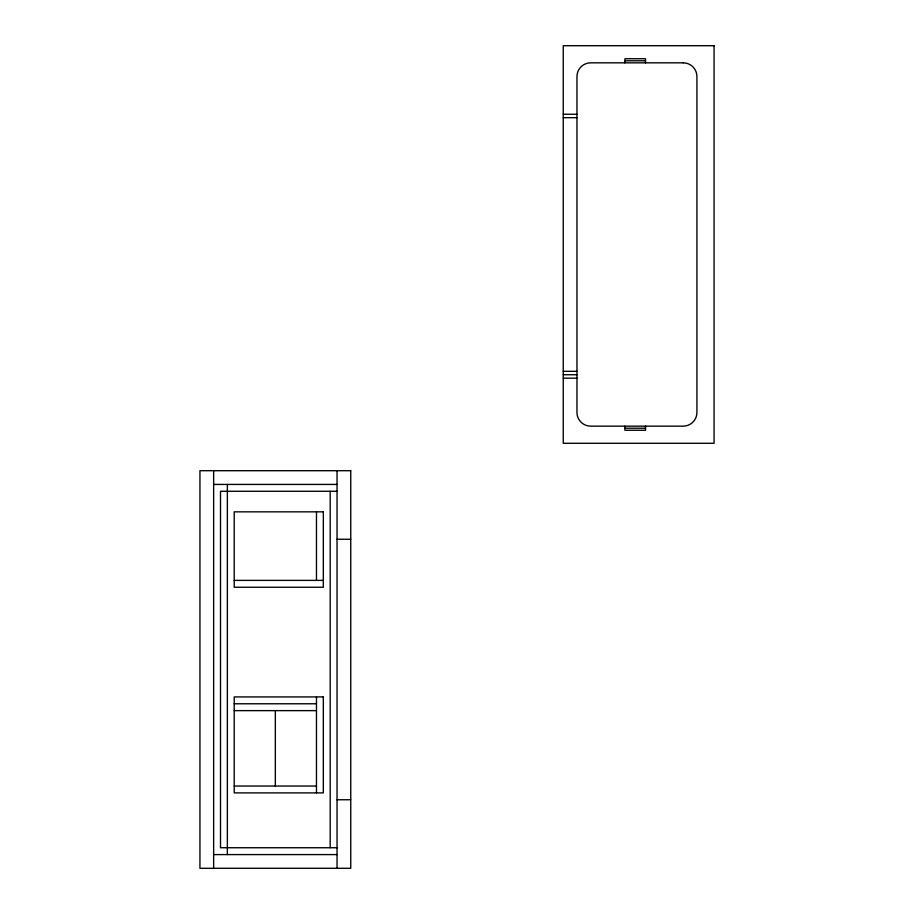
<?xml version="1.0" encoding="UTF-8"?>
<svg xmlns="http://www.w3.org/2000/svg" width="914" height="914" viewBox="0 0 914 914"><rect width="100%" height="100%" fill="white"/><g stroke="black" fill="none" stroke-linecap="round" stroke-linejoin="round"><path stroke-width="1.37" d="M624.947 60.781L645.513 60.781M563.253 114.25L576.963 114.25M563.253 117.678L576.963 117.678M563.253 371.312L576.963 371.312M563.253 374.74L576.963 374.74M563.253 378.168L576.963 378.168M624.947 428.209L645.513 428.209M213.648 484.42L337.038 484.42M337.038 491.275L220.503 491.275L220.503 847.735L337.038 847.735M337.038 539.26L350.748 539.26M234.213 580.39L323.328 580.39M234.213 703.78L316.473 703.78M234.213 710.635L316.473 710.635M234.213 786.04L316.473 786.04M337.038 799.75L350.748 799.75M213.648 854.59L337.038 854.59M645.513 62.838L645.513 58.724L624.947 58.724L624.947 62.838M645.513 426.153L645.513 430.266L624.947 430.266L624.947 426.153M337.038 470.71L337.038 868.3M330.183 491.275L330.183 847.735M316.473 511.84L316.473 580.39M316.473 696.925L316.473 792.895M275.343 710.635L275.343 786.04M227.358 484.42L227.358 854.59M213.648 470.71L213.648 868.3M714.062 45.7L563.253 45.7L563.253 443.29L714.062 443.29L714.062 45.7M683.215 62.838L590.673 62.838A13.71 13.71 0 0 0 576.963 76.547L576.963 412.443A13.71 13.71 0 0 0 590.673 426.153L683.215 426.153A13.71 13.71 0 0 0 696.925 412.443L696.925 76.547A13.71 13.71 0 0 0 683.215 62.838M350.748 470.71L199.938 470.71L199.938 868.3L350.748 868.3L350.748 470.71M323.328 511.84L234.213 511.84L234.213 587.245L323.328 587.245L323.328 511.84M323.328 696.925L234.213 696.925L234.213 792.895L323.328 792.895L323.328 696.925"/></g></svg>
